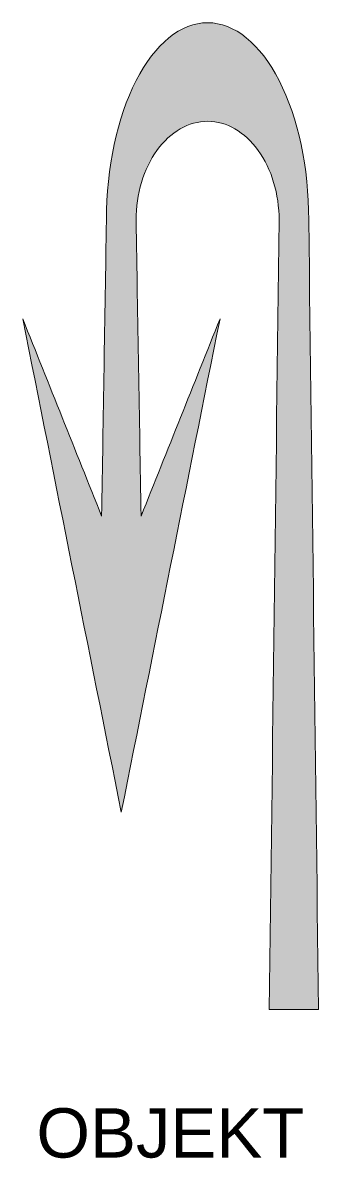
# Model space of a CAD drawing. Header units: metres. Extents: x -0.75 to 0.76, y -0.75 to 5.
import ezdxf
from ezdxf.enums import TextEntityAlignment as Align

# ---------------------------------------------------------------- set-up
doc = ezdxf.new("R2010")
doc.units = ezdxf.units.M
doc.layers.get('Defpoints').update_dxf_attribs({"color": 140, "lineweight": 5})
doc.styles.get("Standard").update_dxf_attribs({"font": 'arial.ttf'})

msp = doc.modelspace()

# ---------------------------------------------------------------- hatches: boundary and pattern name
at = {"lineweight": 0}
h = msp.add_hatch(color=0, dxfattribs=at)
h.dxf.hatch_style = 1
edge = h.paths.add_edge_path()
edge.add_spline(control_points=[(-0.2491, 1.0004), (-0.0822, 1.8338), (0.0847, 2.6673), (0.2516, 3.5007)], knot_values=[7, 7, 7, 7, 8, 8, 8, 8], weights=[1, 1, 1, 1], degree=3, periodic=0)
edge.add_spline(control_points=[(0.2516, 3.5007), (0.1182, 3.1673), (-0.0152, 2.8338), (-0.1486, 2.5004)], knot_values=[8, 8, 8, 8, 9, 9, 9, 9], weights=[1, 1, 1, 1], degree=3, periodic=0)
edge.add_spline(control_points=[(-0.1486, 2.5004), (-0.157, 3.0004), (-0.1655, 3.5004), (-0.174, 4.0004)], knot_values=[9, 9, 9, 9, 10, 10, 10, 10], weights=[1, 1, 1, 1], degree=3, periodic=0)
edge.add_spline(control_points=[(-0.174, 4.0004), (-0.174, 4.1327), (-0.1359, 4.2608), (-0.0681, 4.3539)], knot_values=[10, 10, 10, 10, 11, 11, 11, 11], weights=[1, 1, 1, 1], degree=3, periodic=0)
edge.add_spline(control_points=[(-0.0681, 4.3539), (0.0007, 4.4481), (0.0928, 4.5011), (0.1891, 4.5011)], knot_values=[11, 11, 11, 11, 12, 12, 12, 12], weights=[1, 1, 1, 1], degree=3, periodic=0)
edge.add_spline(control_points=[(0.1891, 4.5011), (0.2844, 4.5011), (0.3775, 4.4481), (0.4453, 4.3539)], knot_values=[12, 12, 12, 12, 13, 13, 13, 13], weights=[1, 1, 1, 1], degree=3, periodic=0)
edge.add_spline(control_points=[(0.4453, 4.3539), (0.513, 4.2608), (0.5512, 4.1327), (0.5512, 4.0004)], knot_values=[13, 13, 13, 13, 14, 14, 14, 14], weights=[1, 1, 1, 1], degree=3, periodic=0)
edge.add_spline(control_points=[(0.5512, 4.0004), (0.5346, 2.6669), (0.518, 1.3335), (0.5014, 0)], knot_values=[14, 14, 14, 14, 15, 15, 15, 15], weights=[1, 1, 1, 1], degree=3, periodic=0)
edge.add_spline(control_points=[(0.5014, 0), (0.5847, 0), (0.6679, 0), (0.7512, 0)], knot_values=[15, 15, 15, 15, 16, 16, 16, 16], weights=[1, 1, 1, 1], degree=3, periodic=0)
edge.add_spline(control_points=[(0.7512, 0), (0.7346, 1.3335), (0.7181, 2.6669), (0.7015, 4.0004)], knot_values=[16, 16, 16, 16, 17, 17, 17, 17], weights=[1, 1, 1, 1], degree=3, periodic=0)
edge.add_spline(control_points=[(0.7015, 4.0004), (0.7015, 4.2661), (0.6475, 4.5201), (0.5512, 4.7075)], knot_values=[0, 0, 0, 0, 1, 1, 1, 1], weights=[1, 1, 1, 1], degree=3, periodic=0)
edge.add_spline(control_points=[(0.5512, 4.7075), (0.4548, 4.8948), (0.3246, 5.0007), (0.1891, 5.0007)], knot_values=[1, 1, 1, 1, 2, 2, 2, 2], weights=[1, 1, 1, 1], degree=3, periodic=0)
edge.add_spline(control_points=[(0.1891, 5.0007), (0.0526, 5.0007), (-0.0776, 4.8948), (-0.174, 4.7075)], knot_values=[2, 2, 2, 2, 3, 3, 3, 3], weights=[1, 1, 1, 1], degree=3, periodic=0)
edge.add_spline(control_points=[(-0.174, 4.7075), (-0.2703, 4.5201), (-0.3243, 4.2661), (-0.3243, 4.0004)], knot_values=[3, 3, 3, 3, 4, 4, 4, 4], weights=[1, 1, 1, 1], degree=3, periodic=0)
edge.add_spline(control_points=[(-0.3243, 4.0004), (-0.3324, 3.5004), (-0.3405, 3.0004), (-0.3486, 2.5004)], knot_values=[4, 4, 4, 4, 5, 5, 5, 5], weights=[1, 1, 1, 1], degree=3, periodic=0)
edge.add_spline(control_points=[(-0.3486, 2.5004), (-0.482, 2.8338), (-0.6154, 3.1673), (-0.7488, 3.5007)], knot_values=[5, 5, 5, 5, 6, 6, 6, 6], weights=[1, 1, 1, 1], degree=3, periodic=0)
edge.add_spline(control_points=[(-0.7488, 3.5007), (-0.5822, 2.6673), (-0.4157, 1.8338), (-0.2491, 1.0004)], knot_values=[6, 6, 6, 6, 7, 7, 7, 7], weights=[1, 1, 1, 1], degree=3, periodic=0)

# ---------------------------------------------------------------- linework, layer by layer
at = {"color": 0, "lineweight": 0}
msp.add_open_spline([(0.7015, 4.0004), (0.7015, 4.2661), (0.6475, 4.5201), (0.5512, 4.7075), (0.4548, 4.8948), (0.3246, 5.0007), (0.1891, 5.0007), (0.0526, 5.0007), (-0.0776, 4.8948), (-0.174, 4.7075), (-0.2703, 4.5201), (-0.3243, 4.2661), (-0.3243, 4.0004), (-0.3324, 3.5004), (-0.3405, 3.0004), (-0.3486, 2.5004), (-0.482, 2.8338), (-0.6154, 3.1673), (-0.7488, 3.5007), (-0.5822, 2.6673), (-0.4157, 1.8338), (-0.2491, 1.0004), (-0.0822, 1.8338), (0.0847, 2.6673), (0.2516, 3.5007), (0.1182, 3.1673), (-0.0152, 2.8338), (-0.1486, 2.5004), (-0.157, 3.0004), (-0.1655, 3.5004), (-0.174, 4.0004), (-0.174, 4.1327), (-0.1359, 4.2608), (-0.0681, 4.3539), (0.0007, 4.4481), (0.0928, 4.5011), (0.1891, 4.5011), (0.2844, 4.5011), (0.3775, 4.4481), (0.4453, 4.3539), (0.513, 4.2608), (0.5512, 4.1327), (0.5512, 4.0004), (0.5346, 2.6669), (0.518, 1.3335), (0.5014, 0), (0.5847, 0), (0.6679, 0), (0.7512, 0), (0.7346, 1.3335), (0.7181, 2.6669), (0.7015, 4.0004), (0.7181, 2.6669), (0.7346, 1.3335), (0.7512, 0), (0.7512, 0), (0.7512, 0), (0.7512, 0)], degree=3, knots=[0, 0, 0, 0, 1, 1, 1, 2, 2, 2, 3, 3, 3, 4, 4, 4, 5, 5, 5, 6, 6, 6, 7, 7, 7, 8, 8, 8, 9, 9, 9, 10, 10, 10, 11, 11, 11, 12, 12, 12, 13, 13, 13, 14, 14, 14, 15, 15, 15, 16, 16, 16, 17, 17, 17, 18, 18, 18, 19, 19, 19, 19], dxfattribs=at)

# ---------------------------------------------------------------- texts
at = {"layer": 'Defpoints'}
msp.add_attdef('OBJEKT', text='654-51', height=0.25, dxfattribs=at).set_placement((0, -0.5), align=Align.TOP_CENTER)

doc.saveas('drawing.dxf')
